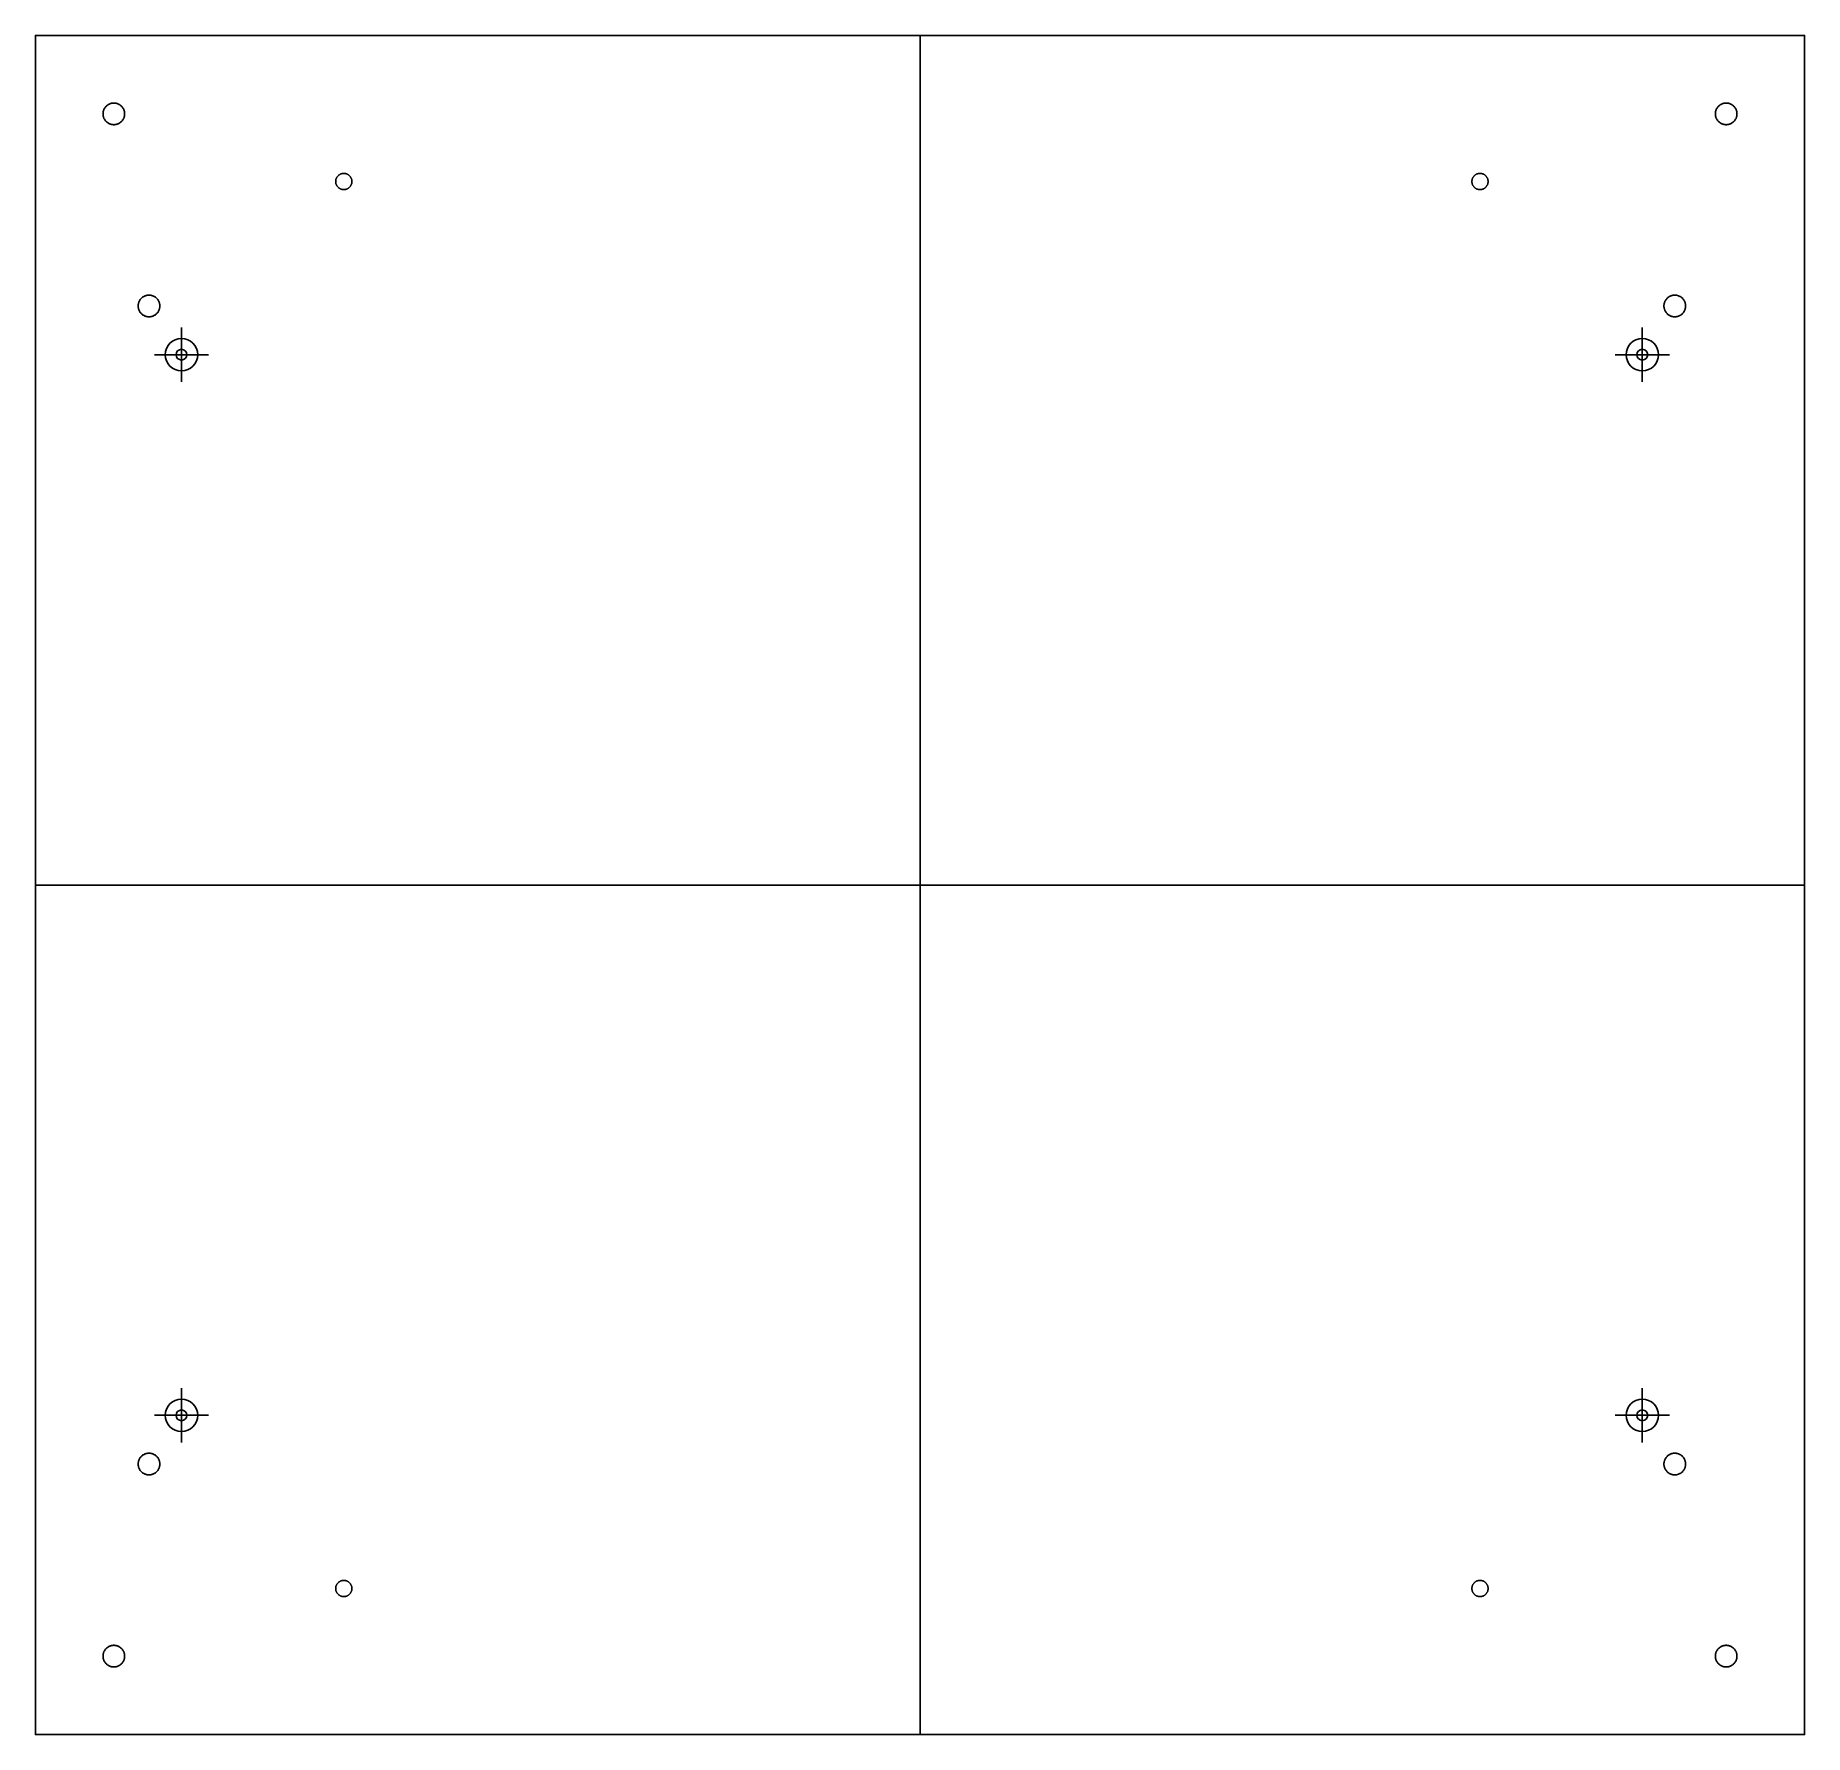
# Model space of a CAD drawing. Header units: millimetres. Extents: x -217 to 110, y -157 to 157.
import ezdxf

# ---------------------------------------------------------------- set-up
doc = ezdxf.new("R2010")
doc.units = ezdxf.units.MM
doc.header["$MEASUREMENT"] = 0
doc.layers.add('Default', color=7, linetype='Continuous', true_color=0x000000)

msp = doc.modelspace()

# ---------------------------------------------------------------- linework, layer by layer
at = {"layer": 'Default'}
for p, q in [((-200.5, 142.5, 132), (-200.5, 142.5, 135)), ((97.5, 142.5, 132), (97.5, 142.5, 135)), ((-158.5, 130, 132), (-158.5, 130, 135)), ((51.5, 130, 132), (51.5, 130, 135)), ((-194, 107, 135), (-194, 107, 132)), ((88, 107, 135), (88, 107, 132)), ((-190, 103, 132), (-190, 93, 132)), ((80, 103, 132), (80, 93, 132)), ((75, 98, 132), (85, 98, 132)), ((-190, -93, 132), (-190, -103, 132)), ((80, -93, 132), (80, -103, 132)), ((-195, -98, 132), (-185, -98, 132)), ((75, -98, 132), (85, -98, 132)), ((-194, -107, 135), (-194, -107, 132)), ((88, -107, 135), (88, -107, 132)), ((-158.5, -130, 132), (-158.5, -130, 135)), ((51.5, -130, 132), (51.5, -130, 135)), ((-200.5, -142.5, 132), (-200.5, -142.5, 135)), ((97.5, -142.5, 132), (97.5, -142.5, 135))]:
    msp.add_line(p, q, dxfattribs=at)
msp.add_lwpolyline([(-195, 98), (-185, 98)], dxfattribs=at)
for centre, radius in [((-190, 98, 132), 3), ((-190, 98, 132), 1), ((80, 98, 132), 3), ((80, 98, 132), 1), ((-190, -98, 132), 3), ((-190, -98, 132), 1), ((80, -98, 132), 3), ((80, -98, 132), 1)]:
    msp.add_circle(centre, radius, dxfattribs=at)
for points in [[(110, 157, 132), (-53.5, 157, 132), (-217, 157, 132)], [(-217, 157, 132), (-217, 157, 133.5), (-217, 157, 135)], [(110, 157, 135), (-53.5, 157, 135), (-217, 157, 135)], [(-217, 157, 132), (-217, 0, 132), (-217, -157, 132)], [(-217, 157, 135), (-217, 0, 135), (-217, -157, 135)], [(110, 157, 133.5), (-53.5, 157, 133.5), (-217, 157, 133.5)], [(-217, 157, 133.5), (-217, 0, 133.5), (-217, -157, 133.5)], [(-53.5, 157, 132), (-53.5, 157, 133.5), (-53.5, 157, 135)], [(-53.5, -157, 132), (-53.5, 0, 132), (-53.5, 157, 132)], [(-53.5, -157, 135), (-53.5, 0, 135), (-53.5, 157, 135)], [(110, -157, 132), (110, 0, 132), (110, 157, 132)], [(110, 157, 132), (110, 157, 133.5), (110, 157, 135)], [(110, -157, 135), (110, 0, 135), (110, 157, 135)], [(110, -157, 133.5), (110, 0, 133.5), (110, 157, 133.5)], [(-202.5, 144.5, 132), (-202.5, 144.5, 133.5), (-202.5, 144.5, 135)], [(95.5, 144.5, 132), (95.5, 144.5, 133.5), (95.5, 144.5, 135)], [(-204.5, 142.5, 132), (-204.5, 142.5, 133.5), (-204.5, 142.5, 135)], [(93.5, 142.5, 132), (93.5, 142.5, 133.5), (93.5, 142.5, 135)], [(-202.5, 140.5, 132), (-202.5, 140.5, 133.5), (-202.5, 140.5, 135)], [(95.5, 140.5, 132), (95.5, 140.5, 133.5), (95.5, 140.5, 135)], [(-160, 131.5, 132), (-160, 131.5, 133.5), (-160, 131.5, 135)], [(50, 131.5, 132), (50, 131.5, 133.5), (50, 131.5, 135)], [(-161.5, 130, 132), (-161.5, 130, 133.5), (-161.5, 130, 135)], [(-160, 128.5, 132), (-160, 128.5, 133.5), (-160, 128.5, 135)], [(48.5, 130, 132), (48.5, 130, 133.5), (48.5, 130, 135)], [(50, 128.5, 132), (50, 128.5, 133.5), (50, 128.5, 135)], [(-196, 109, 135), (-196, 109, 133.5), (-196, 109, 132)], [(86, 109, 135), (86, 109, 133.5), (86, 109, 132)], [(-198, 107, 135), (-198, 107, 133.5), (-198, 107, 132)], [(-196, 105, 135), (-196, 105, 133.5), (-196, 105, 132)], [(84, 107, 135), (84, 107, 133.5), (84, 107, 132)], [(86, 105, 135), (86, 105, 133.5), (86, 105, 132)], [(-217, 0, 132), (-217, 0, 133.5), (-217, 0, 135)], [(-217, 0, 132), (-53.5, 0, 132), (110, 0, 132)], [(-217, 0, 135), (-53.5, 0, 135), (110, 0, 135)], [(110, 0, 132), (110, 0, 133.5), (110, 0, 135)], [(-198, -107, 135), (-198, -107, 133.5), (-198, -107, 132)], [(-196, -105, 135), (-196, -105, 133.5), (-196, -105, 132)], [(84, -107, 135), (84, -107, 133.5), (84, -107, 132)], [(86, -105, 135), (86, -105, 133.5), (86, -105, 132)], [(-196, -109, 135), (-196, -109, 133.5), (-196, -109, 132)], [(86, -109, 135), (86, -109, 133.5), (86, -109, 132)], [(-161.5, -130, 132), (-161.5, -130, 133.5), (-161.5, -130, 135)], [(-160, -128.5, 132), (-160, -128.5, 133.5), (-160, -128.5, 135)], [(48.5, -130, 132), (48.5, -130, 133.5), (48.5, -130, 135)], [(50, -128.5, 132), (50, -128.5, 133.5), (50, -128.5, 135)], [(-160, -131.5, 132), (-160, -131.5, 133.5), (-160, -131.5, 135)], [(50, -131.5, 132), (50, -131.5, 133.5), (50, -131.5, 135)], [(-202.5, -140.5, 132), (-202.5, -140.5, 133.5), (-202.5, -140.5, 135)], [(95.5, -140.5, 132), (95.5, -140.5, 133.5), (95.5, -140.5, 135)], [(-204.5, -142.5, 132), (-204.5, -142.5, 133.5), (-204.5, -142.5, 135)], [(93.5, -142.5, 132), (93.5, -142.5, 133.5), (93.5, -142.5, 135)], [(-202.5, -144.5, 132), (-202.5, -144.5, 133.5), (-202.5, -144.5, 135)], [(95.5, -144.5, 132), (95.5, -144.5, 133.5), (95.5, -144.5, 135)], [(-217, -157, 132), (-53.5, -157, 132), (110, -157, 132)], [(-217, -157, 135), (-53.5, -157, 135), (110, -157, 135)], [(-217, -157, 132), (-217, -157, 133.5), (-217, -157, 135)], [(-217, -157, 133.5), (-53.5, -157, 133.5), (110, -157, 133.5)], [(-53.5, -157, 132), (-53.5, -157, 133.5), (-53.5, -157, 135)], [(110, -157, 132), (110, -157, 133.5), (110, -157, 135)]]:
    msp.add_open_spline(points, degree=2, dxfattribs=at)
for points, weights, knots in [([(-200.5, 142.5, 132), (-200.5, 140.5, 132), (-202.5, 140.5, 132), (-204.5, 140.5, 132), (-204.5, 142.5, 132), (-204.5, 144.5, 132), (-202.5, 144.5, 132), (-200.5, 144.5, 132), (-200.5, 142.5, 132)], [1, 0.707106781187, 1, 0.707106781187, 1, 0.707106781187, 1, 0.707106781187, 1], [-12.566371, -12.566371, -12.566371, -9.424778, -9.424778, -6.283185, -6.283185, -3.141593, -3.141593, 0, 0, 0]), ([(-200.5, 142.5, 135), (-200.5, 140.5, 135), (-202.5, 140.5, 135), (-204.5, 140.5, 135), (-204.5, 142.5, 135), (-204.5, 144.5, 135), (-202.5, 144.5, 135), (-200.5, 144.5, 135), (-200.5, 142.5, 135)], [1, 0.707106781187, 1, 0.707106781187, 1, 0.707106781187, 1, 0.707106781187, 1], [-12.566371, -12.566371, -12.566371, -9.424778, -9.424778, -6.283185, -6.283185, -3.141593, -3.141593, 0, 0, 0]), ([(-200.5, 142.5, 133.5), (-200.5, 144.5, 133.5), (-202.5, 144.5, 133.5), (-204.5, 144.5, 133.5), (-204.5, 142.5, 133.5), (-204.5, 140.5, 133.5), (-202.5, 140.5, 133.5), (-200.5, 140.5, 133.5), (-200.5, 142.5, 133.5)], [1, 0.707106781187, 1, 0.707106781187, 1, 0.707106781187, 1, 0.707106781187, 1], [0, 0, 0, 3.141593, 3.141593, 6.283185, 6.283185, 9.424778, 9.424778, 12.566371, 12.566371, 12.566371]), ([(97.5, 142.5, 132), (97.5, 140.5, 132), (95.5, 140.5, 132), (93.5, 140.5, 132), (93.5, 142.5, 132), (93.5, 144.5, 132), (95.5, 144.5, 132), (97.5, 144.5, 132), (97.5, 142.5, 132)], [1, 0.707106781187, 1, 0.707106781187, 1, 0.707106781187, 1, 0.707106781187, 1], [-12.566371, -12.566371, -12.566371, -9.424778, -9.424778, -6.283185, -6.283185, -3.141593, -3.141593, 0, 0, 0]), ([(97.5, 142.5, 135), (97.5, 140.5, 135), (95.5, 140.5, 135), (93.5, 140.5, 135), (93.5, 142.5, 135), (93.5, 144.5, 135), (95.5, 144.5, 135), (97.5, 144.5, 135), (97.5, 142.5, 135)], [1, 0.707106781187, 1, 0.707106781187, 1, 0.707106781187, 1, 0.707106781187, 1], [-12.566371, -12.566371, -12.566371, -9.424778, -9.424778, -6.283185, -6.283185, -3.141593, -3.141593, 0, 0, 0]), ([(97.5, 142.5, 133.5), (97.5, 144.5, 133.5), (95.5, 144.5, 133.5), (93.5, 144.5, 133.5), (93.5, 142.5, 133.5), (93.5, 140.5, 133.5), (95.5, 140.5, 133.5), (97.5, 140.5, 133.5), (97.5, 142.5, 133.5)], [1, 0.707106781187, 1, 0.707106781187, 1, 0.707106781187, 1, 0.707106781187, 1], [0, 0, 0, 3.141593, 3.141593, 6.283185, 6.283185, 9.424778, 9.424778, 12.566371, 12.566371, 12.566371]), ([(-158.5, 130, 132), (-158.5, 128.5, 132), (-160, 128.5, 132), (-161.5, 128.5, 132), (-161.5, 130, 132), (-161.5, 131.5, 132), (-160, 131.5, 132), (-158.5, 131.5, 132), (-158.5, 130, 132)], [1, 0.707106781187, 1, 0.707106781187, 1, 0.707106781187, 1, 0.707106781187, 1], [-9.424778, -9.424778, -9.424778, -7.068583, -7.068583, -4.712389, -4.712389, -2.356194, -2.356194, 0, 0, 0]), ([(-158.5, 130, 135), (-158.5, 128.5, 135), (-160, 128.5, 135), (-161.5, 128.5, 135), (-161.5, 130, 135), (-161.5, 131.5, 135), (-160, 131.5, 135), (-158.5, 131.5, 135), (-158.5, 130, 135)], [1, 0.707106781187, 1, 0.707106781187, 1, 0.707106781187, 1, 0.707106781187, 1], [-9.424778, -9.424778, -9.424778, -7.068583, -7.068583, -4.712389, -4.712389, -2.356194, -2.356194, 0, 0, 0]), ([(-158.5, 130, 133.5), (-158.5, 131.5, 133.5), (-160, 131.5, 133.5), (-161.5, 131.5, 133.5), (-161.5, 130, 133.5), (-161.5, 128.5, 133.5), (-160, 128.5, 133.5), (-158.5, 128.5, 133.5), (-158.5, 130, 133.5)], [1, 0.707106781187, 1, 0.707106781187, 1, 0.707106781187, 1, 0.707106781187, 1], [0, 0, 0, 2.356194, 2.356194, 4.712389, 4.712389, 7.068583, 7.068583, 9.424778, 9.424778, 9.424778]), ([(51.5, 130, 132), (51.5, 128.5, 132), (50, 128.5, 132), (48.5, 128.5, 132), (48.5, 130, 132), (48.5, 131.5, 132), (50, 131.5, 132), (51.5, 131.5, 132), (51.5, 130, 132)], [1, 0.707106781187, 1, 0.707106781187, 1, 0.707106781187, 1, 0.707106781187, 1], [-9.424778, -9.424778, -9.424778, -7.068583, -7.068583, -4.712389, -4.712389, -2.356194, -2.356194, 0, 0, 0]), ([(51.5, 130, 135), (51.5, 128.5, 135), (50, 128.5, 135), (48.5, 128.5, 135), (48.5, 130, 135), (48.5, 131.5, 135), (50, 131.5, 135), (51.5, 131.5, 135), (51.5, 130, 135)], [1, 0.707106781187, 1, 0.707106781187, 1, 0.707106781187, 1, 0.707106781187, 1], [-9.424778, -9.424778, -9.424778, -7.068583, -7.068583, -4.712389, -4.712389, -2.356194, -2.356194, 0, 0, 0]), ([(51.5, 130, 133.5), (51.5, 131.5, 133.5), (50, 131.5, 133.5), (48.5, 131.5, 133.5), (48.5, 130, 133.5), (48.5, 128.5, 133.5), (50, 128.5, 133.5), (51.5, 128.5, 133.5), (51.5, 130, 133.5)], [1, 0.707106781187, 1, 0.707106781187, 1, 0.707106781187, 1, 0.707106781187, 1], [0, 0, 0, 2.356194, 2.356194, 4.712389, 4.712389, 7.068583, 7.068583, 9.424778, 9.424778, 9.424778]), ([(-194, 107, 135), (-194, 109, 135), (-196, 109, 135), (-198, 109, 135), (-198, 107, 135), (-198, 105, 135), (-196, 105, 135), (-194, 105, 135), (-194, 107, 135)], [1, 0.707106781187, 1, 0.707106781187, 1, 0.707106781187, 1, 0.707106781187, 1], [0, 0, 0, 3.141593, 3.141593, 6.283185, 6.283185, 9.424778, 9.424778, 12.566371, 12.566371, 12.566371]), ([(-194, 107, 132), (-194, 105, 132), (-196, 105, 132), (-198, 105, 132), (-198, 107, 132), (-198, 109, 132), (-196, 109, 132), (-194, 109, 132), (-194, 107, 132)], [1, 0.707106781187, 1, 0.707106781187, 1, 0.707106781187, 1, 0.707106781187, 1], [-12.566371, -12.566371, -12.566371, -9.424778, -9.424778, -6.283185, -6.283185, -3.141593, -3.141593, 0, 0, 0]), ([(-194, 107, 133.5), (-194, 105, 133.5), (-196, 105, 133.5), (-198, 105, 133.5), (-198, 107, 133.5), (-198, 109, 133.5), (-196, 109, 133.5), (-194, 109, 133.5), (-194, 107, 133.5)], [1, 0.707106781187, 1, 0.707106781187, 1, 0.707106781187, 1, 0.707106781187, 1], [-12.566371, -12.566371, -12.566371, -9.424778, -9.424778, -6.283185, -6.283185, -3.141593, -3.141593, 0, 0, 0]), ([(88, 107, 135), (88, 109, 135), (86, 109, 135), (84, 109, 135), (84, 107, 135), (84, 105, 135), (86, 105, 135), (88, 105, 135), (88, 107, 135)], [1, 0.707106781187, 1, 0.707106781187, 1, 0.707106781187, 1, 0.707106781187, 1], [0, 0, 0, 3.141593, 3.141593, 6.283185, 6.283185, 9.424778, 9.424778, 12.566371, 12.566371, 12.566371]), ([(88, 107, 132), (88, 105, 132), (86, 105, 132), (84, 105, 132), (84, 107, 132), (84, 109, 132), (86, 109, 132), (88, 109, 132), (88, 107, 132)], [1, 0.707106781187, 1, 0.707106781187, 1, 0.707106781187, 1, 0.707106781187, 1], [-12.566371, -12.566371, -12.566371, -9.424778, -9.424778, -6.283185, -6.283185, -3.141593, -3.141593, 0, 0, 0]), ([(88, 107, 133.5), (88, 105, 133.5), (86, 105, 133.5), (84, 105, 133.5), (84, 107, 133.5), (84, 109, 133.5), (86, 109, 133.5), (88, 109, 133.5), (88, 107, 133.5)], [1, 0.707106781187, 1, 0.707106781187, 1, 0.707106781187, 1, 0.707106781187, 1], [-12.566371, -12.566371, -12.566371, -9.424778, -9.424778, -6.283185, -6.283185, -3.141593, -3.141593, 0, 0, 0]), ([(-194, -107, 135), (-194, -105, 135), (-196, -105, 135), (-198, -105, 135), (-198, -107, 135), (-198, -109, 135), (-196, -109, 135), (-194, -109, 135), (-194, -107, 135)], [1, 0.707106781187, 1, 0.707106781187, 1, 0.707106781187, 1, 0.707106781187, 1], [0, 0, 0, 3.141593, 3.141593, 6.283185, 6.283185, 9.424778, 9.424778, 12.566371, 12.566371, 12.566371]), ([(-194, -107, 132), (-194, -109, 132), (-196, -109, 132), (-198, -109, 132), (-198, -107, 132), (-198, -105, 132), (-196, -105, 132), (-194, -105, 132), (-194, -107, 132)], [1, 0.707106781187, 1, 0.707106781187, 1, 0.707106781187, 1, 0.707106781187, 1], [-12.566371, -12.566371, -12.566371, -9.424778, -9.424778, -6.283185, -6.283185, -3.141593, -3.141593, 0, 0, 0]), ([(-194, -107, 133.5), (-194, -109, 133.5), (-196, -109, 133.5), (-198, -109, 133.5), (-198, -107, 133.5), (-198, -105, 133.5), (-196, -105, 133.5), (-194, -105, 133.5), (-194, -107, 133.5)], [1, 0.707106781187, 1, 0.707106781187, 1, 0.707106781187, 1, 0.707106781187, 1], [-12.566371, -12.566371, -12.566371, -9.424778, -9.424778, -6.283185, -6.283185, -3.141593, -3.141593, 0, 0, 0]), ([(88, -107, 135), (88, -105, 135), (86, -105, 135), (84, -105, 135), (84, -107, 135), (84, -109, 135), (86, -109, 135), (88, -109, 135), (88, -107, 135)], [1, 0.707106781187, 1, 0.707106781187, 1, 0.707106781187, 1, 0.707106781187, 1], [0, 0, 0, 3.141593, 3.141593, 6.283185, 6.283185, 9.424778, 9.424778, 12.566371, 12.566371, 12.566371]), ([(88, -107, 132), (88, -109, 132), (86, -109, 132), (84, -109, 132), (84, -107, 132), (84, -105, 132), (86, -105, 132), (88, -105, 132), (88, -107, 132)], [1, 0.707106781187, 1, 0.707106781187, 1, 0.707106781187, 1, 0.707106781187, 1], [-12.566371, -12.566371, -12.566371, -9.424778, -9.424778, -6.283185, -6.283185, -3.141593, -3.141593, 0, 0, 0]), ([(88, -107, 133.5), (88, -109, 133.5), (86, -109, 133.5), (84, -109, 133.5), (84, -107, 133.5), (84, -105, 133.5), (86, -105, 133.5), (88, -105, 133.5), (88, -107, 133.5)], [1, 0.707106781187, 1, 0.707106781187, 1, 0.707106781187, 1, 0.707106781187, 1], [-12.566371, -12.566371, -12.566371, -9.424778, -9.424778, -6.283185, -6.283185, -3.141593, -3.141593, 0, 0, 0]), ([(-158.5, -130, 132), (-158.5, -131.5, 132), (-160, -131.5, 132), (-161.5, -131.5, 132), (-161.5, -130, 132), (-161.5, -128.5, 132), (-160, -128.5, 132), (-158.5, -128.5, 132), (-158.5, -130, 132)], [1, 0.707106781187, 1, 0.707106781187, 1, 0.707106781187, 1, 0.707106781187, 1], [-9.424778, -9.424778, -9.424778, -7.068583, -7.068583, -4.712389, -4.712389, -2.356194, -2.356194, 0, 0, 0]), ([(-158.5, -130, 135), (-158.5, -131.5, 135), (-160, -131.5, 135), (-161.5, -131.5, 135), (-161.5, -130, 135), (-161.5, -128.5, 135), (-160, -128.5, 135), (-158.5, -128.5, 135), (-158.5, -130, 135)], [1, 0.707106781187, 1, 0.707106781187, 1, 0.707106781187, 1, 0.707106781187, 1], [-9.424778, -9.424778, -9.424778, -7.068583, -7.068583, -4.712389, -4.712389, -2.356194, -2.356194, 0, 0, 0]), ([(-158.5, -130, 133.5), (-158.5, -128.5, 133.5), (-160, -128.5, 133.5), (-161.5, -128.5, 133.5), (-161.5, -130, 133.5), (-161.5, -131.5, 133.5), (-160, -131.5, 133.5), (-158.5, -131.5, 133.5), (-158.5, -130, 133.5)], [1, 0.707106781187, 1, 0.707106781187, 1, 0.707106781187, 1, 0.707106781187, 1], [0, 0, 0, 2.356194, 2.356194, 4.712389, 4.712389, 7.068583, 7.068583, 9.424778, 9.424778, 9.424778]), ([(51.5, -130, 132), (51.5, -131.5, 132), (50, -131.5, 132), (48.5, -131.5, 132), (48.5, -130, 132), (48.5, -128.5, 132), (50, -128.5, 132), (51.5, -128.5, 132), (51.5, -130, 132)], [0.999999860338, 0.707106851018, 1, 0.707106781187, 1, 0.707106781187, 1, 0.707106851018, 0.999999860338], [-9.424778, -9.424778, -9.424778, -7.068584, -7.068584, -4.712389, -4.712389, -2.356194, -2.356194, 0, 0, 0]), ([(51.5, -130, 135), (51.5, -131.5, 135), (50, -131.5, 135), (48.5, -131.5, 135), (48.5, -130, 135), (48.5, -128.5, 135), (50, -128.5, 135), (51.5, -128.5, 135), (51.5, -130, 135)], [0.999999860338, 0.707106851018, 1, 0.707106781187, 1, 0.707106781187, 1, 0.707106851018, 0.999999860338], [-9.424778, -9.424778, -9.424778, -7.068584, -7.068584, -4.712389, -4.712389, -2.356194, -2.356194, 0, 0, 0]), ([(51.5, -130, 133.5), (51.5, -128.5, 133.5), (50, -128.5, 133.5), (48.5, -128.5, 133.5), (48.5, -130, 133.5), (48.5, -131.5, 133.5), (50, -131.5, 133.5), (51.5, -131.5, 133.5), (51.5, -130, 133.5)], [1, 0.707106781187, 1, 0.707106781187, 1, 0.707106781187, 1, 0.707106781187, 1], [0, 0, 0, 2.356194, 2.356194, 4.712389, 4.712389, 7.068583, 7.068583, 9.424778, 9.424778, 9.424778]), ([(-200.5, -142.5, 132), (-200.5, -144.5, 132), (-202.5, -144.5, 132), (-204.5, -144.5, 132), (-204.5, -142.5, 132), (-204.5, -140.5, 132), (-202.5, -140.5, 132), (-200.5, -140.5, 132), (-200.5, -142.5, 132)], [1, 0.707106781187, 1, 0.707106781187, 1, 0.707106781187, 1, 0.707106781187, 1], [-12.566371, -12.566371, -12.566371, -9.424778, -9.424778, -6.283185, -6.283185, -3.141593, -3.141593, 0, 0, 0]), ([(-200.5, -142.5, 135), (-200.5, -144.5, 135), (-202.5, -144.5, 135), (-204.5, -144.5, 135), (-204.5, -142.5, 135), (-204.5, -140.5, 135), (-202.5, -140.5, 135), (-200.5, -140.5, 135), (-200.5, -142.5, 135)], [1, 0.707106781187, 1, 0.707106781187, 1, 0.707106781187, 1, 0.707106781187, 1], [-12.566371, -12.566371, -12.566371, -9.424778, -9.424778, -6.283185, -6.283185, -3.141593, -3.141593, 0, 0, 0]), ([(-200.5, -142.5, 133.5), (-200.5, -140.5, 133.5), (-202.5, -140.5, 133.5), (-204.5, -140.5, 133.5), (-204.5, -142.5, 133.5), (-204.5, -144.5, 133.5), (-202.5, -144.5, 133.5), (-200.5, -144.5, 133.5), (-200.5, -142.5, 133.5)], [1, 0.707106781187, 1, 0.707106781187, 1, 0.707106781187, 1, 0.707106781187, 1], [0, 0, 0, 3.141593, 3.141593, 6.283185, 6.283185, 9.424778, 9.424778, 12.566371, 12.566371, 12.566371]), ([(97.5, -142.5, 132), (97.5, -144.5, 132), (95.5, -144.5, 132), (93.5, -144.5, 132), (93.5, -142.5, 132), (93.5, -140.5, 132), (95.5, -140.5, 132), (97.5, -140.5, 132), (97.5, -142.5, 132)], [1, 0.707106781187, 1, 0.707106781187, 1, 0.707106781187, 1, 0.707106781187, 1], [-12.566371, -12.566371, -12.566371, -9.424778, -9.424778, -6.283185, -6.283185, -3.141593, -3.141593, 0, 0, 0]), ([(97.5, -142.5, 135), (97.5, -144.5, 135), (95.5, -144.5, 135), (93.5, -144.5, 135), (93.5, -142.5, 135), (93.5, -140.5, 135), (95.5, -140.5, 135), (97.5, -140.5, 135), (97.5, -142.5, 135)], [1, 0.707106781187, 1, 0.707106781187, 1, 0.707106781187, 1, 0.707106781187, 1], [-12.566371, -12.566371, -12.566371, -9.424778, -9.424778, -6.283185, -6.283185, -3.141593, -3.141593, 0, 0, 0]), ([(97.5, -142.5, 133.5), (97.5, -140.5, 133.5), (95.5, -140.5, 133.5), (93.5, -140.5, 133.5), (93.5, -142.5, 133.5), (93.5, -144.5, 133.5), (95.5, -144.5, 133.5), (97.5, -144.5, 133.5), (97.5, -142.5, 133.5)], [1, 0.707106781187, 1, 0.707106781187, 1, 0.707106781187, 1, 0.707106781187, 1], [0, 0, 0, 3.141593, 3.141593, 6.283185, 6.283185, 9.424778, 9.424778, 12.566371, 12.566371, 12.566371])]:
    msp.add_rational_spline(points, weights, degree=2, knots=knots, dxfattribs=at)

doc.saveas('drawing.dxf')
